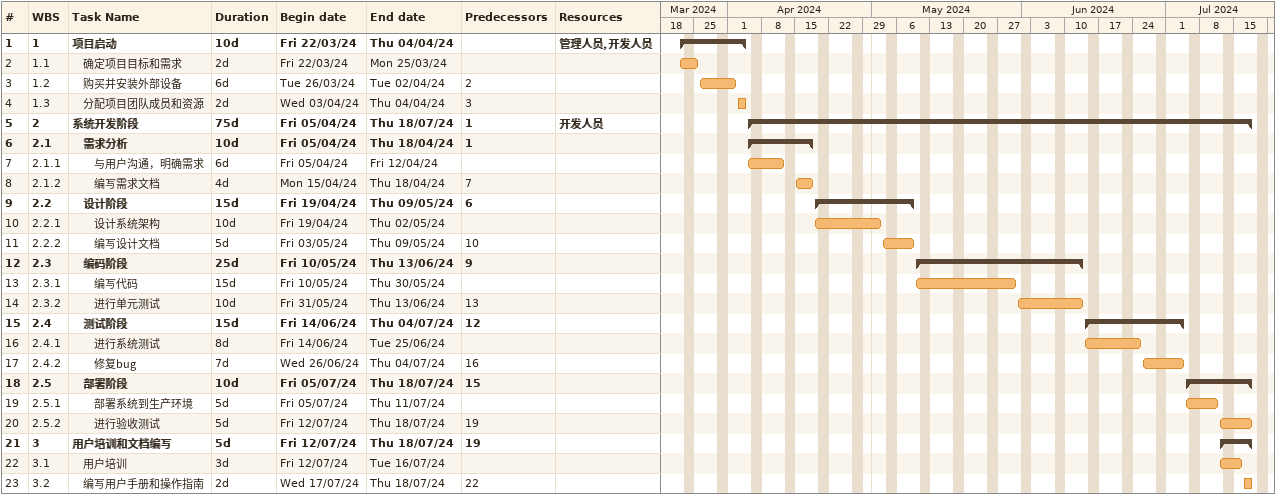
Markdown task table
| ID | WBS | Task | Duration | Start | Finish | Predecessors | Resources |
|---|---|---|---|---|---|---|---|
| 1 | 1 | **项目启动** | 10d | 2024-03-22 | 2024-04-04 |  | 管理人员, 开发人员 |
| 2 | 1.1 | 确定项目目标和需求 | 2d | 2024-03-22 | 2024-03-25 |  |  |
| 3 | 1.2 | 购买并安装外部设备 | 6d | 2024-03-26 | 2024-04-02 | 2 |  |
| 4 | 1.3 | 分配项目团队成员和资源 | 2d | 2024-04-03 | 2024-04-04 | 3 |  |
| 5 | 2 | **系统开发阶段** | 75d | 2024-04-05 | 2024-07-18 | 1 | 开发人员 |
| 6 | 2.1 | **需求分析** | 10d | 2024-04-05 | 2024-04-18 | 1 |  |
| 7 | 2.1.1 | 与用户沟通，明确需求 | 6d | 2024-04-05 | 2024-04-12 |  |  |
| 8 | 2.1.2 | 编写需求文档 | 4d | 2024-04-15 | 2024-04-18 | 7 |  |
| 9 | 2.2 | **设计阶段** | 15d | 2024-04-19 | 2024-05-09 | 6 |  |
| 10 | 2.2.1 | 设计系统架构 | 10d | 2024-04-19 | 2024-05-02 |  |  |
| 11 | 2.2.2 | 编写设计文档 | 5d | 2024-05-03 | 2024-05-09 | 10 |  |
| 12 | 2.3 | **编码阶段** | 25d | 2024-05-10 | 2024-06-13 | 9 |  |
| 13 | 2.3.1 | 编写代码 | 15d | 2024-05-10 | 2024-05-30 |  |  |
| 14 | 2.3.2 | 进行单元测试 | 10d | 2024-05-31 | 2024-06-13 | 13 |  |
| 15 | 2.4 | **测试阶段** | 15d | 2024-06-14 | 2024-07-04 | 12 |  |
| 16 | 2.4.1 | 进行系统测试 | 8d | 2024-06-14 | 2024-06-25 |  |  |
| 17 | 2.4.2 | 修复bug | 7d | 2024-06-26 | 2024-07-04 | 16 |  |
| 18 | 2.5 | **部署阶段** | 10d | 2024-07-05 | 2024-07-18 | 15 |  |
| 19 | 2.5.1 | 部署系统到生产环境 | 5d | 2024-07-05 | 2024-07-11 |  |  |
| 20 | 2.5.2 | 进行验收测试 | 5d | 2024-07-12 | 2024-07-18 | 19 |  |
| 21 | 3 | **用户培训和文档编写** | 5d | 2024-07-12 | 2024-07-18 | 19 |  |
| 22 | 3.1 | 用户培训 | 3d | 2024-07-12 | 2024-07-16 |  |  |
| 23 | 3.2 | 编写用户手册和操作指南 | 2d | 2024-07-17 | 2024-07-18 | 22 |  |
